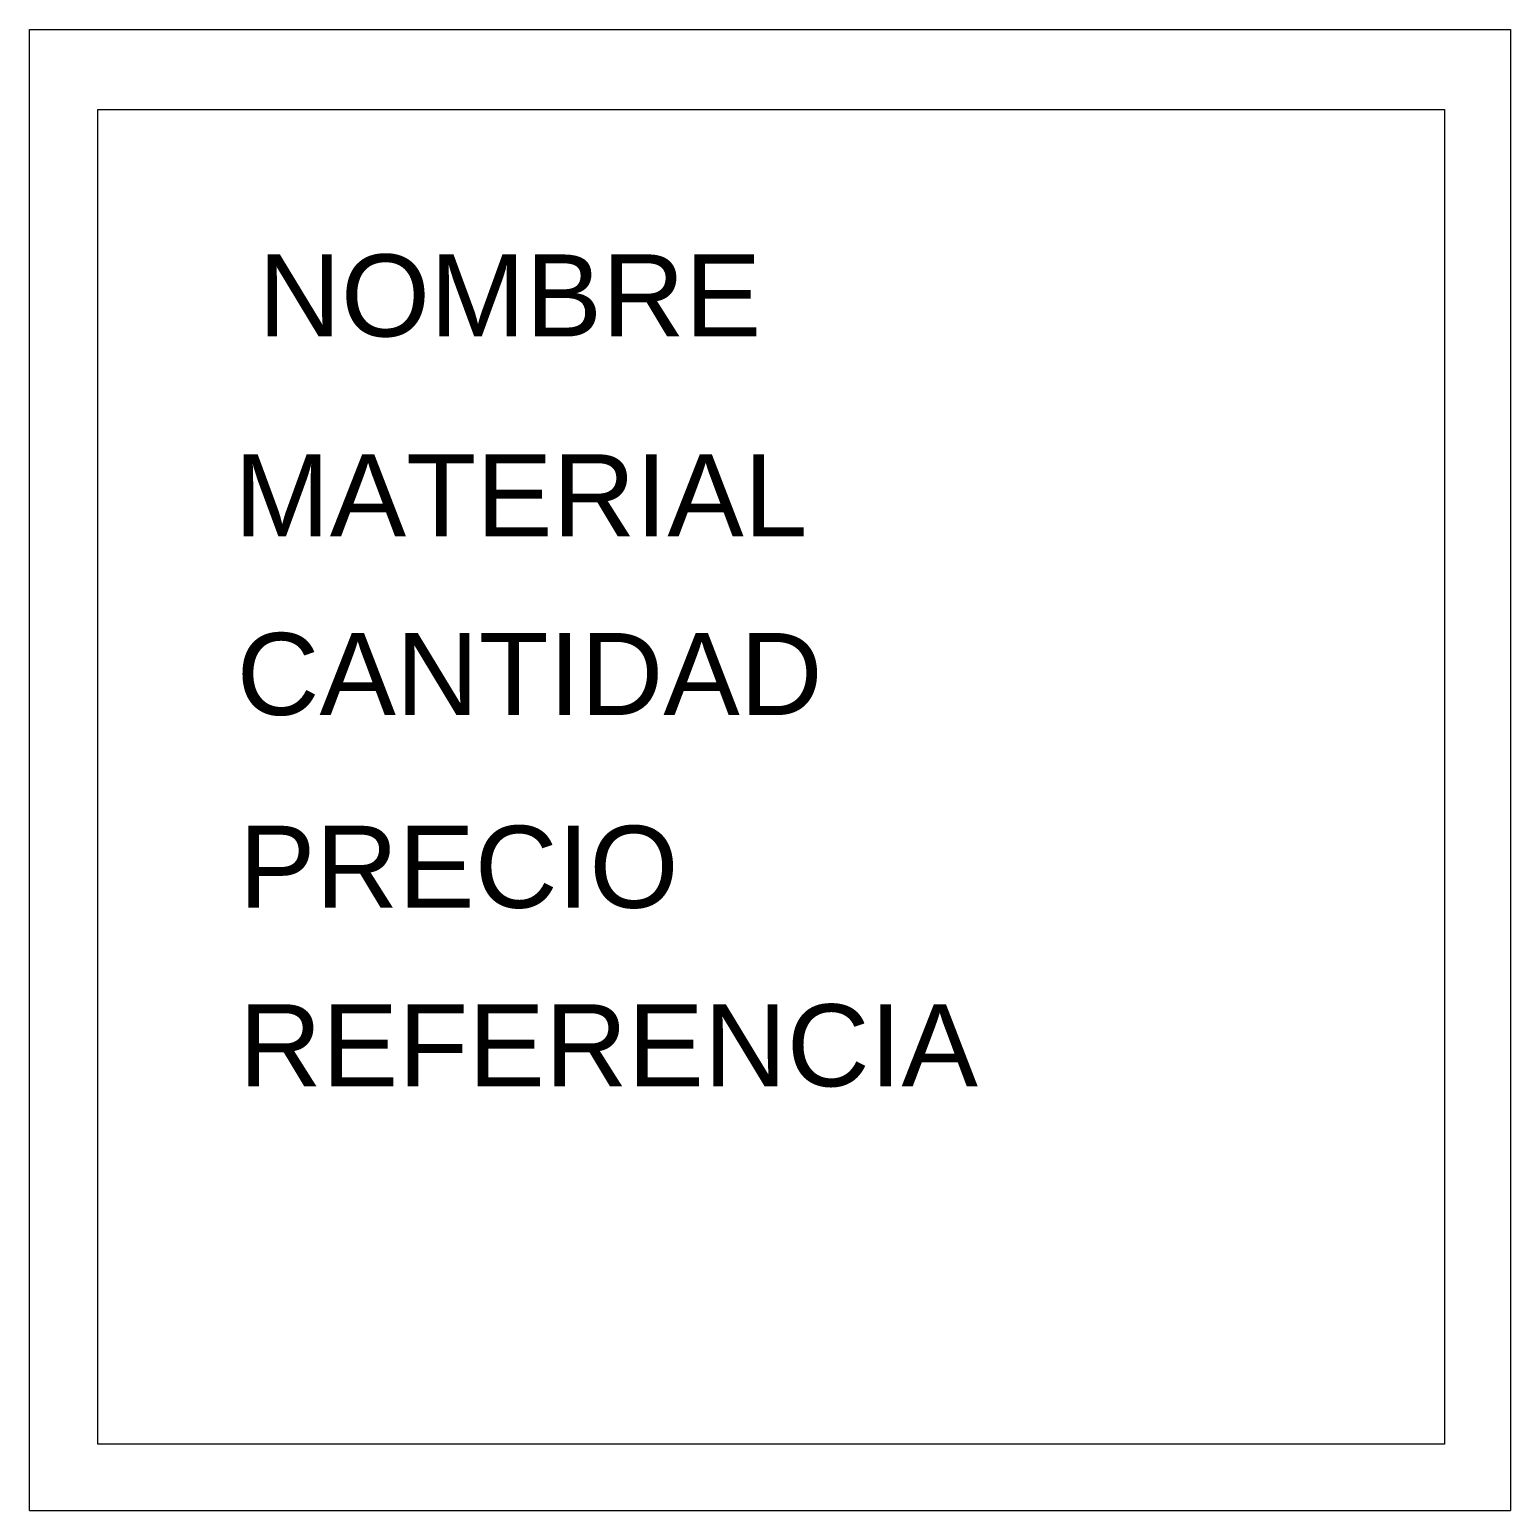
# Model space of a CAD drawing. Header units: centimetres. Extents: x 0 to 50, y 0 to 50.
import ezdxf

# ---------------------------------------------------------------- set-up
doc = ezdxf.new("R2010")
doc.units = ezdxf.units.CM
doc.header["$MEASUREMENT"] = 0
doc.styles.get("Standard").update_dxf_attribs({"font": 'arial.ttf'})

msp = doc.modelspace()

# ---------------------------------------------------------------- linework, layer by layer
for p, q in [((0, 0), (0, 50)), ((0, 50), (50, 50)), ((50, 50), (50, 0)), ((0, 0), (50, 0))]:
    msp.add_line(p, q)
msp.add_lwpolyline([(2.303, 47.297), (47.776, 47.297), (47.776, 2.231), (2.303, 2.231)], close=True)

# ---------------------------------------------------------------- texts
msp.add_attdef('NOMBRE', (7.715, 39.638), 'mesaTV', height=2.7712)
for tag, p, s, height, flags in [('MATERIAL', (6.91, 32.886), 'madera', 2.7712, 1), ('CANTIDAD', (6.991, 26.857), '1', 2.771, 3), ('PRECIO', (7.071, 20.346), '50000', 2.7712, 9), ('REFERENCIA', (7.071, 14.318), 'a22', 2.7712, 5)]:
    msp.add_attdef(tag, p, s, height=height, dxfattribs=dict(flags=flags))

doc.saveas('drawing.dxf')
